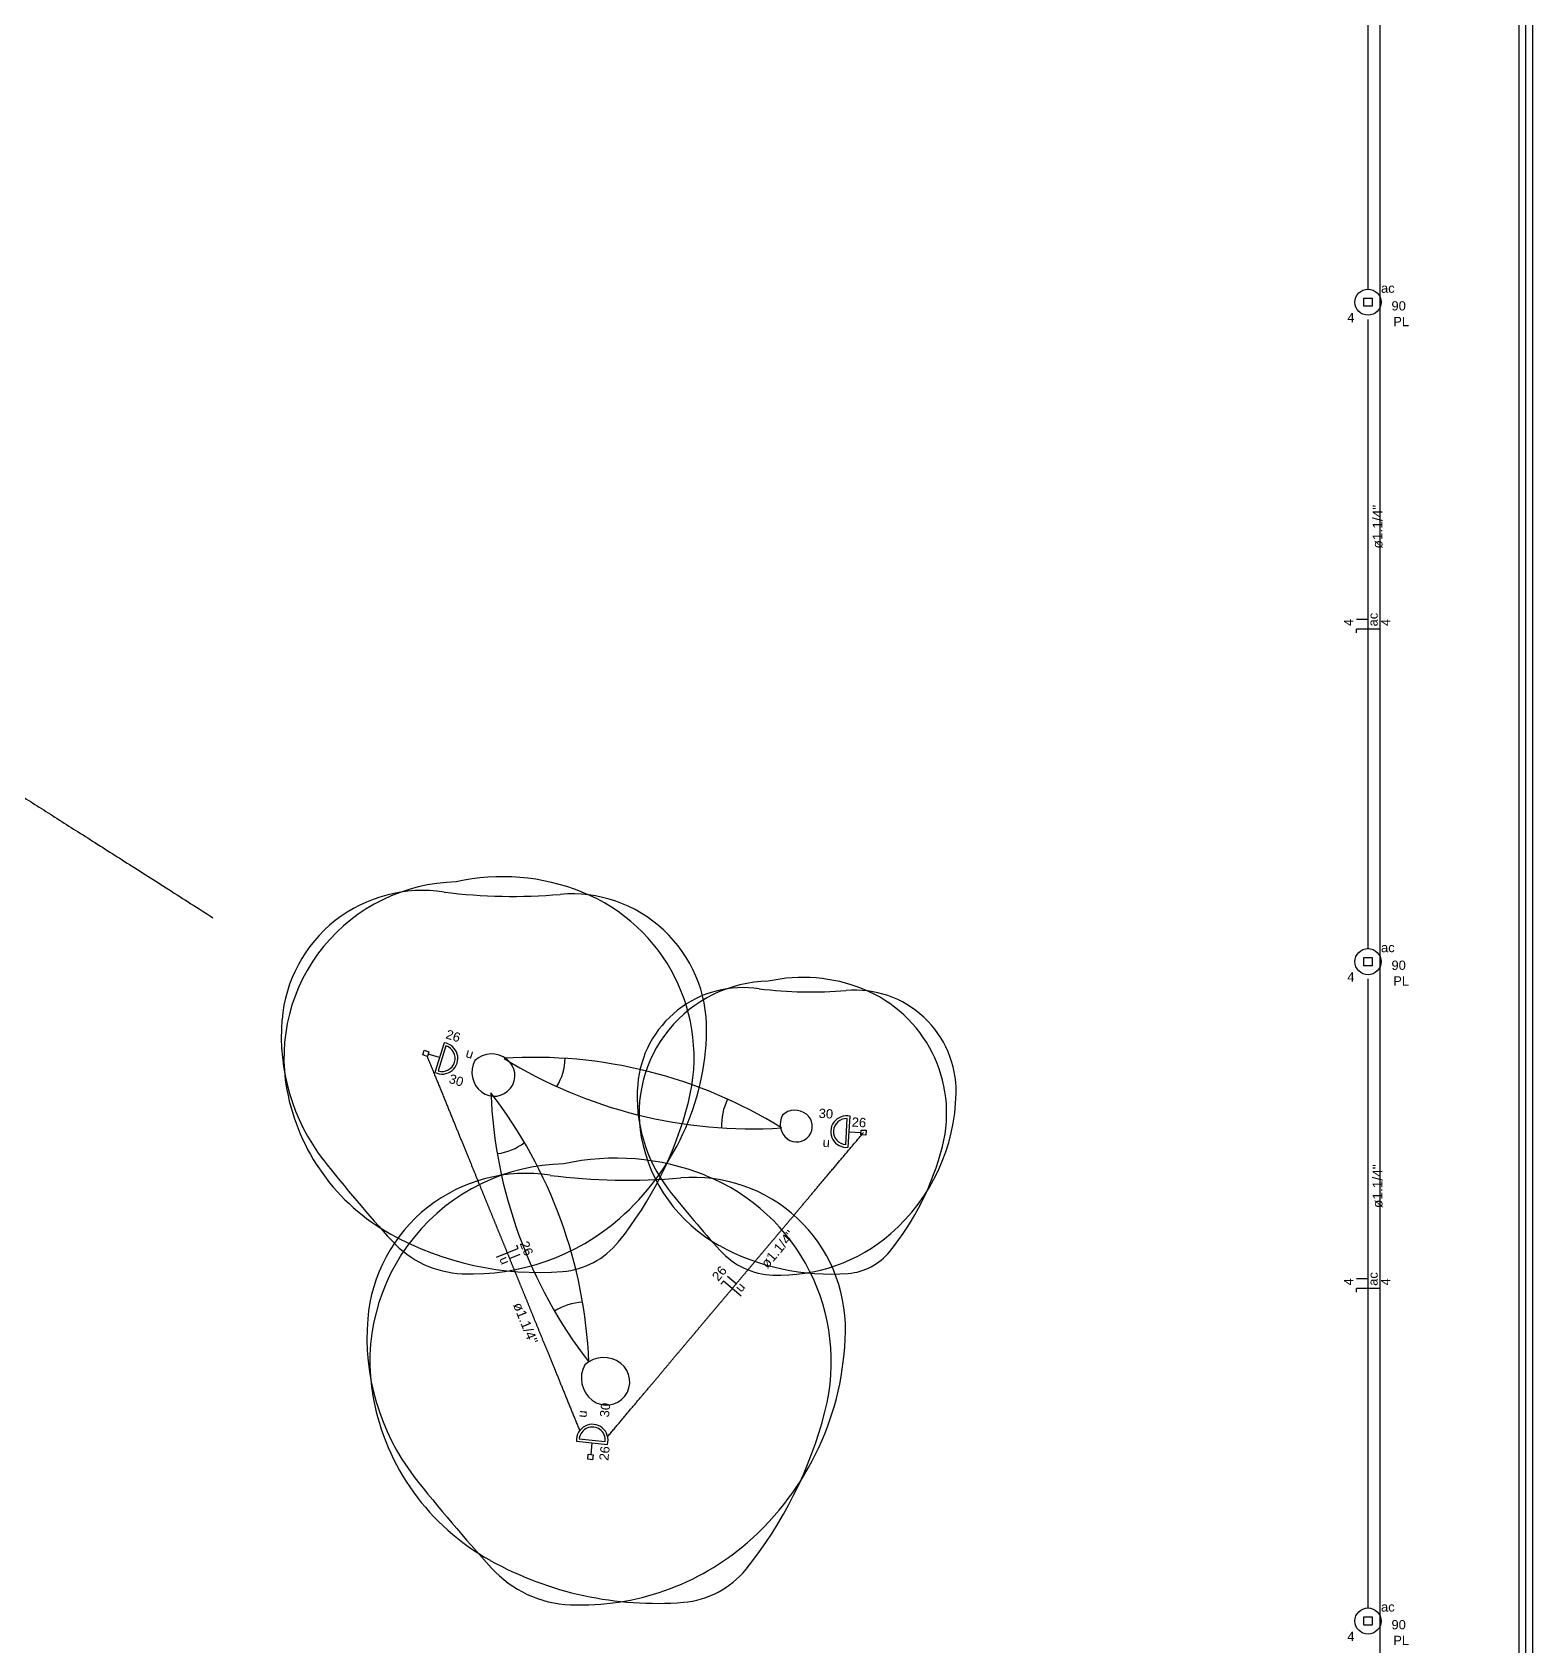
# Model space of a CAD drawing. Header units: millimetres. Extents: x -4.7 to 81.4, y -19.1 to 41.2.
# Drawn here: x 36.44 to 52.64, y -5.77 to 11.65 of the extents above; entities that cross this region are included whole.
import ezdxf

# ---------------------------------------------------------------- set-up
doc = ezdxf.new("R2010")
doc.units = ezdxf.units.MM
doc.header["$MEASUREMENT"] = 0
doc.linetypes.add('Dashed', pattern=[0.75, 0.5, -0.25])
doc.layers.get('0').update_dxf_attribs({"color": 1})
for name, color, linetype, lineweight in [('1', 1, 'Continuous', 30), ('3', 1, 'Continuous', 30), ('EL-Condutos', 4, 'Continuous', 30), ('EL-Fios', 2, 'Continuous', 30), ('EL-Textos condutos', 2, 'Continuous', 30), ('EL-Textos fios', 2, 'Continuous', 30), ('EL-Textos pontos', 2, 'Continuous', 30), ('P-SIMBOL', 3, 'Continuous', 30), ('PROJECAO', 1, 'Continuous', 30)]:
    doc.layers.add(name, color=color, linetype=linetype, lineweight=lineweight)
doc.styles.add('Arial', font='arial.ttf')

msp = doc.modelspace()

# ---------------------------------------------------------------- linework, layer by layer
for centre, radius, start, end in [((41.054, 0.573), 1.899, 91.1676, 190.455), ((41.518, 0.227), 2.301, 68.1526, 102.615), ((40.65, 0.86), 1.52, 81.1087, 175.31), ((41.628, 8.329), 6.013, 262.9, 274.876), ((42.263, 0.886), 1.457, 359.075, 94.8756), ((41.657, 0.574), 1.927, 345.609, 68.1526), ((44.415, -0.024), 1.424, 91.1676, 190.455), ((44.763, -0.284), 1.725, 68.1526, 102.615), ((44.112, 0.191), 1.14, 81.1087, 175.31), ((44.845, 5.793), 4.509, 262.9, 274.876), ((45.321, 0.211), 1.093, 359.075, 94.8756), ((44.867, -0.024), 1.445, 345.609, 68.1526), ((41.319, 0.805), 2.192, 175.31, 217.43), ((40.976, 0.907), 2.744, 311.077, 359.075), ((41.451, 0.416), 0.266, 151.279, 232.679), ((41.399, 0.349), 0.266, 51.6826, 133.043), ((41.425, 0.382), 0.224, 232.679, 51.6826), ((41.4, 0.637), 2.25, 190.455, 241.042), ((44.614, 0.15), 1.644, 175.31, 217.43), ((44.356, 0.226), 2.058, 311.077, 359.075), ((39.656, 1.087), 3.993, 321.159, 345.609), ((44.674, -0.192), 0.199, 51.6826, 133.043), ((44.713, -0.142), 0.199, 151.279, 232.679), ((44.693, -0.167), 0.168, 232.679, 51.6826), ((44.674, 0.024), 1.688, 190.455, 241.042), ((42.742, -3.098), 2.588, 68.1526, 102.615), ((43.366, 0.361), 2.995, 321.159, 345.609), ((52.567, 9.735), 16.553, 218.31, 222.296), ((41.765, -2.386), 1.711, 81.1087, 175.31), ((42.22, -2.709), 2.137, 91.1676, 190.455), ((42.865, 6.016), 6.764, 262.9, 274.876), ((42.898, -2.709), 2.168, 345.609, 68.1526), ((53.05, 6.847), 12.415, 218.31, 222.296), ((43.58, -2.357), 1.639, 359.075, 94.8756), ((41.179, 0.674), 2.435, 267.688, 311.077), ((41.907, 1.555), 3.299, 241.042, 274.479), ((44.509, 0.052), 1.826, 267.688, 311.077), ((41.125, -0.676), 1.083, 222.296, 267.688), ((42.098, -0.879), 0.857, 274.479, 321.159), ((45.055, 0.712), 2.474, 241.042, 274.479), ((44.468, -0.961), 0.813, 222.296, 267.688), ((45.198, -1.114), 0.643, 274.479, 321.159), ((42.518, -2.448), 2.466, 175.31, 217.43), ((42.132, -2.334), 3.087, 311.077, 359.075), ((42.666, -2.886), 0.299, 151.279, 232.679), ((42.608, -2.961), 0.299, 51.6826, 133.043), ((42.638, -2.924), 0.252, 232.679, 51.6826), ((42.609, -2.637), 2.532, 190.455, 241.042), ((40.647, -2.131), 4.492, 321.159, 345.609), ((55.172, 7.597), 18.623, 218.31, 222.296), ((42.361, -2.595), 2.739, 267.688, 311.077), ((43.18, -1.605), 3.712, 241.042, 274.479), ((42.299, -4.115), 1.219, 222.296, 267.688), ((43.394, -4.343), 0.965, 274.479, 321.159)]:
    msp.add_arc(centre, radius, start, end)
at = {"layer": '1', "linetype": 'Continuous'}
msp.add_line((50.991, 35.761), (50.991, -8.739), dxfattribs=at)
at = {"layer": '3'}
msp.add_line((52.491, 39.261), (52.491, -12.239), dxfattribs=at)
msp.add_line((52.491, 39.261), (52.491, -12.239), dxfattribs=at)
msp.add_lwpolyline([(20.491, -0.889), (27.341, -0.889), (27.341, -12.389), (52.641, -12.389), (52.641, 39.411)], dxfattribs=at)
at = {"layer": 'EL-Condutos', "linetype": 'Dashed', "ltscale": 25}
for points, knots in [([(50.862, 8.872), (50.862, 8.972), (50.862, 9.166), (50.862, 9.448), (50.862, 9.712), (50.862, 9.961), (50.862, 10.195), (50.862, 10.416), (50.862, 10.624), (50.862, 10.822), (50.862, 11.011), (50.862, 11.191), (50.862, 11.365), (50.862, 11.533), (50.862, 11.698), (50.862, 11.859), (50.862, 12.02), (50.862, 12.18), (50.862, 12.341), (50.862, 12.505), (50.862, 12.673), (50.862, 12.846), (50.862, 13.026), (50.862, 13.214), (50.862, 13.411), (50.862, 13.618), (50.862, 13.838), (50.862, 14.07), (50.862, 14.317), (50.862, 14.58), (50.862, 14.86), (50.862, 15.053), (50.862, 15.152)], [0, 0, 0, 0, 0.300225, 0.581786, 0.846012, 1.09423, 1.327769, 1.547957, 1.756123, 1.953594, 2.141699, 2.321765, 2.495122, 2.663098, 2.82702, 2.988217, 3.148017, 3.307749, 3.46874, 3.632319, 3.799814, 3.972554, 4.151866, 4.339079, 4.535521, 4.74252, 4.961405, 5.193504, 5.440144, 5.702655, 5.982364, 6.2806, 6.2806, 6.2806, 6.2806]), ([(27.851, 8.929), (28.089, 9.012), (28.548, 9.172), (29.216, 9.405), (29.841, 9.623), (30.428, 9.827), (30.979, 10.019), (31.497, 10.2), (31.986, 10.37), (32.45, 10.532), (32.891, 10.686), (33.312, 10.833), (33.718, 10.974), (34.111, 11.111), (34.494, 11.245), (34.871, 11.376), (35.245, 11.506), (35.619, 11.637), (35.997, 11.769), (36.381, 11.903), (36.776, 12.04), (37.184, 12.183), (37.609, 12.331), (38.054, 12.486), (38.522, 12.649), (39.017, 12.821), (39.541, 13.004), (40.098, 13.198), (40.691, 13.405), (41.324, 13.626), (42, 13.862), (42.465, 14.024), (42.706, 14.107)], [0, 0, 0, 0, 0.75411, 1.460049, 2.12128, 2.741267, 3.323474, 3.871364, 4.388401, 4.878049, 5.343771, 5.789031, 6.217292, 6.632019, 7.036674, 7.434722, 7.829626, 8.22485, 8.623857, 9.030112, 9.447077, 9.878216, 10.326994, 10.796873, 11.291317, 11.813791, 12.367757, 12.956679, 13.584022, 14.253247, 14.96782, 15.731204, 15.731204, 15.731204, 15.731204]), ([(27.844, 8.799), (28.049, 8.668), (28.446, 8.416), (29.023, 8.048), (29.563, 7.704), (30.07, 7.382), (30.546, 7.079), (30.994, 6.793), (31.417, 6.524), (31.817, 6.269), (32.198, 6.026), (32.563, 5.794), (32.913, 5.571), (33.253, 5.355), (33.584, 5.144), (33.91, 4.937), (34.234, 4.731), (34.558, 4.525), (34.884, 4.316), (35.217, 4.105), (35.559, 3.887), (35.912, 3.662), (36.279, 3.428), (36.664, 3.183), (37.069, 2.926), (37.497, 2.653), (37.95, 2.365), (38.432, 2.058), (38.946, 1.731), (39.493, 1.382), (40.078, 1.01), (40.48, 0.754), (40.688, 0.622)], [0, 0, 0, 0, 0.72932, 1.412082, 2.051635, 2.65133, 3.214515, 3.744541, 4.244757, 4.718513, 5.169159, 5.600044, 6.014518, 6.415931, 6.807632, 7.192972, 7.575299, 7.957964, 8.344316, 8.737704, 9.14148, 9.558992, 9.99359, 10.448623, 10.927442, 11.433396, 11.969835, 12.540108, 13.147566, 13.795557, 14.487432, 15.22654, 15.22654, 15.22654, 15.22654]), ([(50.862, 1.752), (50.862, 1.86), (50.862, 2.07), (50.862, 2.376), (50.862, 2.663), (50.862, 2.932), (50.862, 3.185), (50.862, 3.424), (50.862, 3.65), (50.862, 3.864), (50.862, 4.068), (50.862, 4.263), (50.862, 4.451), (50.862, 4.634), (50.862, 4.811), (50.862, 4.986), (50.862, 5.159), (50.862, 5.332), (50.862, 5.507), (50.862, 5.684), (50.862, 5.866), (50.862, 6.053), (50.862, 6.247), (50.862, 6.45), (50.862, 6.662), (50.862, 6.886), (50.862, 7.123), (50.862, 7.375), (50.862, 7.642), (50.862, 7.926), (50.862, 8.229), (50.862, 8.437), (50.862, 8.544)], [0, 0, 0, 0, 0.325217, 0.630189, 0.916356, 1.185157, 1.438029, 1.676414, 1.901748, 2.115472, 2.319024, 2.513843, 2.701369, 2.88304, 3.060295, 3.234573, 3.407313, 3.579954, 3.753935, 3.930695, 4.111673, 4.298308, 4.492038, 4.694304, 4.906543, 5.130195, 5.366699, 5.617494, 5.884018, 6.16771, 6.470011, 6.792357, 6.792357, 6.792357, 6.792357]), ([(50.862, -5.367), (50.862, -5.259), (50.862, -5.049), (50.862, -4.743), (50.862, -4.457), (50.862, -4.188), (50.862, -3.934), (50.862, -3.695), (50.862, -3.47), (50.862, -3.255), (50.862, -3.051), (50.862, -2.856), (50.862, -2.668), (50.862, -2.486), (50.862, -2.308), (50.862, -2.133), (50.862, -1.96), (50.862, -1.787), (50.862, -1.613), (50.862, -1.435), (50.862, -1.254), (50.862, -1.067), (50.862, -0.873), (50.862, -0.67), (50.862, -0.457), (50.862, -0.233), (50.862, 0.004), (50.862, 0.255), (50.862, 0.522), (50.862, 0.807), (50.862, 1.109), (50.862, 1.317), (50.862, 1.425)], [0, 0, 0, 0, 0.325217, 0.630189, 0.916356, 1.185157, 1.438029, 1.676414, 1.901748, 2.115472, 2.319024, 2.513843, 2.701369, 2.88304, 3.060295, 3.234573, 3.407313, 3.579954, 3.753935, 3.930695, 4.111673, 4.298308, 4.492038, 4.694304, 4.906543, 5.130195, 5.366699, 5.617494, 5.884018, 6.16771, 6.470011, 6.792357, 6.792357, 6.792357, 6.792357]), ([(40.701, 0.589), (40.728, 0.523), (40.78, 0.395), (40.857, 0.208), (40.928, 0.033), (40.995, -0.132), (41.059, -0.288), (41.118, -0.434), (41.175, -0.572), (41.228, -0.704), (41.279, -0.828), (41.328, -0.948), (41.375, -1.063), (41.42, -1.173), (41.464, -1.281), (41.507, -1.387), (41.55, -1.491), (41.592, -1.595), (41.634, -1.699), (41.677, -1.804), (41.721, -1.911), (41.766, -2.021), (41.812, -2.135), (41.86, -2.253), (41.91, -2.376), (41.963, -2.506), (42.019, -2.642), (42.078, -2.786), (42.14, -2.939), (42.206, -3.101), (42.276, -3.273), (42.324, -3.391), (42.349, -3.452)], [0, 0, 0, 0, 0.214383, 0.415659, 0.604722, 0.782469, 0.949795, 1.107594, 1.256762, 1.398194, 1.532786, 1.661433, 1.78503, 1.904472, 2.020654, 2.134473, 2.246822, 2.358598, 2.470696, 2.58401, 2.699436, 2.81787, 2.940207, 3.067341, 3.200169, 3.339584, 3.486484, 3.641763, 3.806315, 3.981037, 4.166824, 4.364571, 4.364571, 4.364571, 4.364571]), ([(42.649, -3.519), (42.691, -3.469), (42.772, -3.373), (42.89, -3.233), (43, -3.102), (43.105, -2.978), (43.203, -2.861), (43.296, -2.75), (43.384, -2.645), (43.469, -2.545), (43.549, -2.45), (43.626, -2.358), (43.701, -2.269), (43.774, -2.182), (43.846, -2.097), (43.917, -2.013), (43.988, -1.929), (44.059, -1.844), (44.131, -1.759), (44.204, -1.671), (44.28, -1.581), (44.358, -1.488), (44.44, -1.391), (44.526, -1.29), (44.616, -1.183), (44.71, -1.07), (44.811, -0.951), (44.917, -0.824), (45.031, -0.689), (45.151, -0.546), (45.28, -0.394), (45.368, -0.289), (45.413, -0.235)], [0, 0, 0, 0, 0.19459, 0.377315, 0.549066, 0.710734, 0.863209, 1.007382, 1.144144, 1.274386, 1.398997, 1.51887, 1.634894, 1.74796, 1.858959, 1.968782, 2.078319, 2.188461, 2.300099, 2.414123, 2.531424, 2.652893, 2.77942, 2.911896, 3.051212, 3.198259, 3.353927, 3.519106, 3.694689, 3.881564, 4.080623, 4.292757, 4.292757, 4.292757, 4.292757])]:
    msp.add_open_spline(points, degree=3, knots=knots, dxfattribs=at)
at = {"layer": 'EL-Fios'}
for p, q in [((50.862, 5.304), (50.737, 5.304)), ((50.987, 5.202), (50.737, 5.202)), ((50.737, 5.161), (50.737, 5.202)), ((41.451, -1.579), (41.682, -1.485)), ((41.591, -1.594), (41.707, -1.547)), ((41.666, -1.446), (41.682, -1.485)), ((43.874, -1.87), (43.901, -1.838)), ((44.092, -1.999), (43.901, -1.838)), ((44.039, -1.867), (43.944, -1.787)), ((50.862, -1.815), (50.737, -1.815)), ((50.987, -1.917), (50.737, -1.917)), ((50.737, -1.959), (50.737, -1.917))]:
    msp.add_line(p, q, dxfattribs=at)
at = {"layer": 'P-SIMBOL'}
for p, q in [((50.818, 8.775), (50.907, 8.775)), ((50.818, 8.687), (50.818, 8.775)), ((50.907, 8.775), (50.907, 8.687)), ((50.907, 8.687), (50.818, 8.687)), ((50.818, 1.656), (50.907, 1.656)), ((50.818, 1.567), (50.818, 1.656)), ((50.907, 1.656), (50.907, 1.567)), ((50.907, 1.567), (50.818, 1.567)), ((40.886, 0.736), (40.786, 0.416)), ((40.905, 0.702), (40.821, 0.432)), ((40.655, 0.604), (40.67, 0.655)), ((40.705, 0.588), (40.655, 0.604)), ((40.67, 0.655), (40.721, 0.639)), ((40.721, 0.639), (40.705, 0.588)), ((40.836, 0.576), (40.713, 0.614)), ((45.222, -0.365), (45.238, -0.083)), ((45.249, -0.393), (45.269, -0.058)), ((45.259, -0.225), (45.387, -0.233)), ((45.385, -0.26), (45.388, -0.207)), ((45.438, -0.263), (45.385, -0.26)), ((45.388, -0.207), (45.441, -0.21)), ((45.441, -0.21), (45.438, -0.263)), ((42.316, -3.565), (42.649, -3.601)), ((42.345, -3.539), (42.626, -3.57)), ((42.482, -3.583), (42.468, -3.711)), ((42.436, -3.761), (42.442, -3.708)), ((42.489, -3.766), (42.436, -3.761)), ((42.442, -3.708), (42.495, -3.714)), ((42.495, -3.714), (42.489, -3.766)), ((50.818, -5.464), (50.907, -5.464)), ((50.818, -5.552), (50.818, -5.464)), ((50.907, -5.552), (50.818, -5.552)), ((50.907, -5.464), (50.907, -5.552))]:
    msp.add_line(p, q, dxfattribs=at)
for centre in [(50.862, 8.731), (50.862, 1.611), (50.862, -5.508)]:
    msp.add_circle(centre, 0.141, dxfattribs=at)
for centre, radius, start, end in [((40.863, 0.567), 0.17, 242.979, 82.4522), ((40.863, 0.567), 0.141, 252.716, 72.7157), ((45.23, -0.224), 0.17, 76.8294, 276.303), ((45.23, -0.224), 0.141, 86.5665, 266.566), ((42.485, -3.554), 0.17, 344.059, 183.533), ((42.485, -3.554), 0.141, 353.796, 173.796)]:
    msp.add_arc(centre, radius, start, end, dxfattribs=at)
at = {"layer": 'PROJECAO'}
msp.add_lwpolyline([(14.991, -0.814), (27.416, -0.814), (27.416, -12.314), (52.566, -12.314), (52.566, 39.336), (-4.584, 39.336), (-4.584, -0.814), (14.991, -0.814)], dxfattribs=at)
for centre, radius, start, end in [((41.853, -4.507), 5.085, 58.2486, 93.615), ((44.208, 4.891), 5.085, 238.249, 273.615), ((41.575, 0.582), 0.617, 328.835, 358.535), ((37.367, -2.915), 5.085, 2.3201, 37.6864), ((46.471, 0.399), 5.085, 182.32, 217.686), ((44.498, -0.151), 0.617, 153.329, 183.029), ((41.381, 0.15), 0.617, 277.4, 307.1), ((42.411, -2.682), 0.617, 92.9062, 122.606)]:
    msp.add_arc(centre, radius, start, end, dxfattribs=at)

# ---------------------------------------------------------------- texts
at = {"layer": 'EL-Textos condutos', "char_height": 0.1059, "width": 0.88956, "attachment_point": 8, "line_spacing_factor": 0.798, "style": 'Arial'}
for insert, rotation in [((51.021, 6.307), 90.0002), ((51.021, -0.813), 90.0002), ((44.531, -1.529), 49.9104), ((41.713, -2.313), 292.1856)]:
    msp.add_mtext('ø1.1/4"', dxfattribs=dict(at, insert=insert, rotation=rotation))
at = {"layer": 'EL-Textos fios', "char_height": 0.1, "attachment_point": 8, "line_spacing_factor": 0.798, "style": 'Arial'}
for s, insert, width, rotation in [('4', (50.702, 5.273), 0.1059, 90.0002), ('ac', (50.968, 5.304), 0.2118, 90.0002), ('4', (51.102, 5.273), 0.1059, 90.0002), ('26', (41.728, -1.504), 0.2118, 292.1856), ('u', (41.493, -1.634), 0.1059, 292.1856), ('26', (43.897, -1.788), 0.2118, 49.9104), ('u', (44.12, -1.936), 0.1059, 49.9104), ('4', (50.702, -1.846), 0.1059, 90.0002), ('ac', (50.968, -1.815), 0.2118, 90.0002), ('4', (51.102, -1.846), 0.1059, 90.0002)]:
    msp.add_mtext(s, dxfattribs=dict(at, insert=insert, width=width, rotation=rotation))
at = {"layer": 'EL-Textos pontos', "char_height": 0.1, "attachment_point": 8, "line_spacing_factor": 0.798, "style": 'Arial'}
for s, insert, width in [('ac', (51.076, 8.831), 0.2118), ('90', (51.193, 8.64), 0.2118), ('4', (50.677, 8.515), 0.1059), ('PL', (51.22, 8.472), 0.2118), ('ac', (51.076, 1.712), 0.2118), ('90', (51.193, 1.521), 0.2118), ('4', (50.677, 1.396), 0.1059), ('PL', (51.22, 1.353), 0.2118), ('ac', (51.076, -5.407), 0.2118), ('90', (51.193, -5.599), 0.2118), ('4', (50.677, -5.724), 0.1059), ('PL', (51.22, -5.767), 0.2118)]:
    msp.add_mtext(s, dxfattribs=dict(at, insert=insert, width=width))
for s, insert, width, rotation in [('26', (40.968, 0.761), 0.2118, 342.7147), ('u', (41.147, 0.571), 0.1059, 342.7147), ('30', (41.001, 0.281), 0.2118, 342.7147), ('30', (45.005, -0.081), 0.2118, 356.568), ('26', (45.362, -0.175), 0.2118, 356.568), ('u', (45.009, -0.392), 0.1059, 356.568), ('u', (42.427, -3.277), 0.1059, 83.7951), ('30', (42.674, -3.236), 0.2118, 83.7951), ('26', (42.668, -3.703), 0.2118, 83.7951)]:
    msp.add_mtext(s, dxfattribs=dict(at, insert=insert, width=width, rotation=rotation))

doc.saveas('drawing.dxf')
